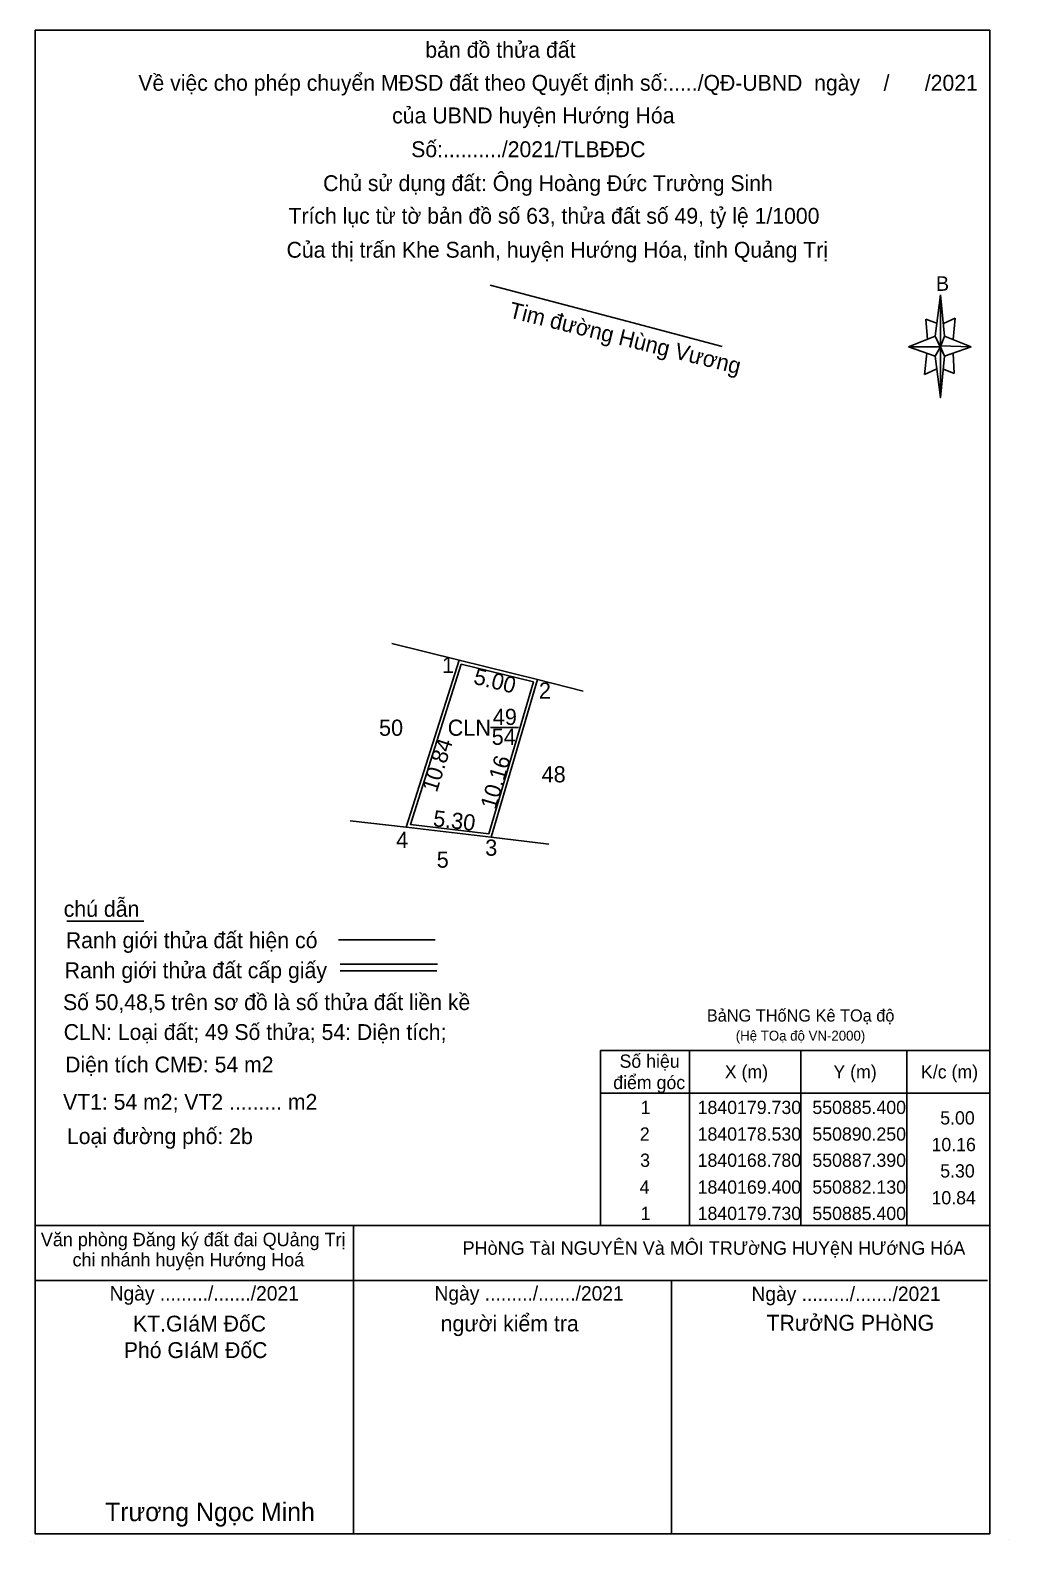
# Model space of a CAD drawing. Extents: x 550379 to 550905, y 1840168 to 1840451.
# Drawn here: x 550379.2 to 550439.8, y 1840357.9 to 1840451.5 of the extents above; entities that cross this region are included whole.
import ezdxf

# ---------------------------------------------------------------- set-up
doc = ezdxf.new("R2010")
doc.units = 0
for name, color, linetype in [('Level 1', 7, 'Continuous'), ('Level 10', 7, 'Continuous'), ('Level 15', 7, 'Continuous'), ('Level 17', 7, 'Continuous'), ('Level 5', 7, 'Continuous'), ('Level 6', 7, 'Continuous'), ('Level 63', 7, 'Continuous')]:
    doc.layers.add(name, color=color, linetype=linetype)

msp = doc.modelspace()

# ---------------------------------------------------------------- linework, layer by layer
at = {"layer": 'Level 10'}
for p, q in [((550416.111, 1840433.493), (550407.661, 1840435.723)), ((550401.581, 1840413.543), (550405.731, 1840412.513)), ((550402.461, 1840402.183), (550405.731, 1840412.513)), ((550405.731, 1840412.513), (550410.581, 1840411.313)), ((550407.721, 1840401.563), (550410.581, 1840411.313)), ((550410.581, 1840411.313), (550413.411, 1840410.603)), ((550407.681, 1840408.353), (550409.411, 1840408.353)), ((550398.991, 1840402.583), (550402.461, 1840402.183)), ((550402.461, 1840402.183), (550407.721, 1840401.563)), ((550411.281, 1840401.143), (550407.721, 1840401.563))]:
    msp.add_line(p, q, dxfattribs=at)
msp.add_lwpolyline([(550405.861, 1840412.273), (550410.331, 1840411.173), (550407.581, 1840401.783), (550402.721, 1840402.353)], close=True, dxfattribs=at)
at = {"layer": 'Level 15'}
msp.add_line((550416.113, 1840433.488), (550422.016, 1840431.926), dxfattribs=at)
at = {"layer": 'Level 17'}
msp.add_line((550381.471, 1840396.363), (550386.221, 1840396.363), dxfattribs=at)
at = {"layer": 'Level 5'}
for p, q in [((550435.191, 1840432.573), (550435.511, 1840435.123)), ((550435.321, 1840433.353), (550434.601, 1840433.613)), ((550434.601, 1840433.613), (550434.721, 1840432.363)), ((550435.701, 1840433.353), (550436.431, 1840433.673)), ((550436.431, 1840433.673), (550436.301, 1840432.363)), ((550435.191, 1840432.573), (550433.541, 1840431.913)), ((550433.541, 1840431.913), (550435.191, 1840432.573)), ((550435.511, 1840431.913), (550435.191, 1840432.573)), ((550435.191, 1840432.573), (550435.771, 1840431.323)), ((550435.771, 1840432.573), (550437.411, 1840431.913)), ((550435.191, 1840431.323), (550433.541, 1840431.913)), ((550435.511, 1840431.913), (550433.541, 1840431.913)), ((550434.661, 1840431.513), (550434.531, 1840430.203)), ((550437.411, 1840431.913), (550435.511, 1840431.973)), ((550435.511, 1840431.973), (550435.511, 1840431.913)), ((550435.511, 1840431.913), (550435.771, 1840431.323)), ((550435.771, 1840431.323), (550435.511, 1840428.763)), ((550435.771, 1840431.323), (550437.411, 1840431.913)), ((550435.771, 1840431.323), (550437.411, 1840431.913)), ((550436.301, 1840431.513), (550436.371, 1840430.263)), ((550434.531, 1840430.203), (550435.251, 1840430.533)), ((550436.371, 1840430.263), (550435.701, 1840430.533)), ((550399.191, 1840358.463), (550399.191, 1840377.533)), ((550379.511, 1840374.143), (550438.421, 1840374.143)), ((550379.511, 1840374.143), (550438.421, 1840374.143)), ((550379.511, 1840374.143), (550438.421, 1840374.143)), ((550379.511, 1840358.463), (550379.511, 1840374.143)), ((550418.871, 1840358.463), (550418.871, 1840374.143)), ((550438.561, 1840358.463), (550379.511, 1840358.463)), ((550379.201, 1840357.963), (550379.201, 1840357.963)), ((550379.201, 1840357.963), (550379.201, 1840357.963)), ((550379.201, 1840357.963), (550379.201, 1840357.963)), ((550379.461, 1840357.913), (550379.461, 1840357.913)), ((550379.461, 1840357.913), (550379.461, 1840357.913)), ((550379.461, 1840357.913), (550379.461, 1840357.913))]:
    msp.add_line(p, q, dxfattribs=at)
for points in [[(550379.511, 1840451.493), (550438.561, 1840451.493), (550438.561, 1840358.463), (550379.511, 1840358.463)], [(550435.511, 1840435.123), (550435.771, 1840432.573), (550435.511, 1840431.913)], [(550435.511, 1840431.913), (550435.511, 1840428.763), (550435.191, 1840431.323)]]:
    msp.add_lwpolyline(points, close=True, dxfattribs=at)
at = {"layer": 'Level 6'}
for p, q in [((550398.271, 1840395.213), (550404.261, 1840395.213)), ((550398.371, 1840393.703), (550404.401, 1840393.703)), ((550398.371, 1840393.293), (550404.351, 1840393.293)), ((550379.511, 1840377.533), (550438.561, 1840377.533)), ((550439.801, 1840358.143), (550439.801, 1840358.143)), ((550439.801, 1840358.143), (550439.801, 1840358.143)), ((550439.801, 1840358.143), (550439.801, 1840358.143)), ((550439.801, 1840358.143), (550439.801, 1840358.143)), ((550439.801, 1840358.143), (550439.801, 1840358.143)), ((550439.801, 1840358.143), (550439.801, 1840358.143))]:
    msp.add_line(p, q, dxfattribs=at)
at = {"layer": 'Level 63'}
for p, q in [((550419.981, 1840388.363), (550419.981, 1840377.533)), ((550426.871, 1840388.363), (550426.871, 1840377.533)), ((550433.431, 1840388.363), (550433.431, 1840377.533)), ((550414.471, 1840385.733), (550438.561, 1840385.733))]:
    msp.add_line(p, q, dxfattribs=at)
msp.add_lwpolyline([(550414.471, 1840388.363), (550438.561, 1840388.363), (550438.561, 1840377.533), (550414.471, 1840377.533)], close=True, dxfattribs=at)

# ---------------------------------------------------------------- texts
at = {"layer": 'Level 1'}
for s, height, p in [('BảNG THốNG Kê TOạ độ ', 0.75444, (550421.06, 1840390.16)), ('(Hệ TOạ độ VN-2000)', 0.61236, (550422.85, 1840388.98))]:
    msp.add_text(s, height=height, dxfattribs=at).set_placement(p)
at = {"layer": 'Level 10'}
for s, p in [('1', (550404.68, 1840411.72)), ('2', (550410.67, 1840410.14)), ('50', (550400.78, 1840407.84)), ('CLN', (550405.03, 1840407.84)), ('49', (550407.82, 1840408.51)), ('54', (550407.75, 1840407.28)), ('48', (550410.84, 1840404.96)), ('4', (550401.84, 1840400.9)), ('3', (550407.35, 1840400.42)), ('5', (550404.35, 1840399.68))]:
    msp.add_text(s, height=1, dxfattribs=at).set_placement(p)
at = {"layer": 'Level 5'}
for s, height, p in [('bản đồ thửa đất', 0.98412, (550403.64, 1840449.79)), ('Về việc cho phép chuyển MĐSD đất theo Quyết định số:...../QĐ-UBND  ngày    /      /2021', 0.97998, (550385.89, 1840447.75)), ('của UBND huyện Hướng Hóa', 0.98412, (550401.59, 1840445.73)), ('Số:........../2021/TLBĐĐC', 0.97998, (550402.77, 1840443.64)), ('Chủ sử dụng đất: Ông Hoàng Đức Trường Sinh', 0.97998, (550397.32, 1840441.54)), ('Trích lục từ tờ bản đồ số 63, thửa đất số 49, tỷ lệ 1/1000 ', 0.97998, (550395.18, 1840439.52)), ('Của thị trấn Khe Sanh, huyện Hướng Hóa, tỉnh Quảng Trị', 0.97998, (550395.06, 1840437.42)), ('B', 0.904, (550435.24, 1840435.37)), ('Ngày ........./......./2021', 0.88998, (550384.11, 1840372.9)), ('Ngày ........./......./2021', 0.88998, (550404.21, 1840372.9)), ('Ngày ........./......./2021', 0.88998, (550423.82, 1840372.87)), ('KT.GIáM ĐốC', 0.97998, (550385.56, 1840370.98)), ('người kiểm tra', 0.98412, (550404.59, 1840370.99)), ('TRưởNG PHòNG', 0.98412, (550424.75, 1840371.03)), ('Phó GIáM ĐốC', 0.97998, (550384.99, 1840369.34)), ('Trương Ngọc Minh', 1.15002, (550383.83, 1840359.25))]:
    msp.add_text(s, height=height, dxfattribs=at).set_placement(p)
at = {"layer": 'Level 6'}
for s, height, p in [('chú dẫn', 0.9841, (550381.27, 1840396.64)), ('Ranh giới thửa đất hiện có ', 0.98412, (550381.4, 1840394.7)), ('Ranh giới thửa đất cấp giấy', 0.98412, (550381.33, 1840392.84)), ('Số 50,48,5 trên sơ đồ là số thửa đất liền kề', 0.97998, (550381.23, 1840390.87)), ('CLN: Loại đất; 49 Số thửa; 54: Diện tích;', 0.97998, (550381.27, 1840389.02)), ('Diện tích CMĐ: 54 m2 ', 0.97998, (550381.36, 1840387.01)), ('VT1: 54 m2; VT2 ......... m2', 0.97998, (550381.23, 1840384.7)), ('Loại đường phố: 2b', 0.97998, (550381.47, 1840382.58)), (' Văn phòng Đăng ký đất đai QUảng Trị', 0.83136, (550379.55, 1840376.26)), ('PHòNG TàI NGUYÊN Và MÔI TRƯờNG HUYệN HƯớNG HóA', 0.83322, (550405.95, 1840375.73)), ('chi nhánh huyện Hướng Hoá', 0.83136, (550381.82, 1840375.01))]:
    msp.add_text(s, height=height, dxfattribs=at).set_placement(p)
at = {"layer": 'Level 63'}
for s, height, rotation, p in [('Tim đường Hùng Vương', 1.00002, 346.10282, (550408.76, 1840433.73)), ('5.00', 1, 346.10282, (550406.57, 1840411.07)), ('10.84', 1, 72.43462, (550404.35, 1840404.29)), ('10.16', 1, 73.65183, (550407.99, 1840403.23)), ('5.30', 1, 353.27752, (550404.09, 1840402.25))]:
    msp.add_text(s, height=height, rotation=rotation, dxfattribs=at).set_placement(p)
for s, height, p in [('Số hiệu', 0.82, (550415.66, 1840387.3)), ('X (m)', 0.82, (550422.17, 1840386.64)), ('Y (m)', 0.82, (550428.89, 1840386.64)), ('K/c (m)', 0.82, (550434.31, 1840386.64)), ('điểm góc', 0.82, (550415.27, 1840385.98)), (' 1', 0.82, (550416.66, 1840384.44)), ('1840179.730', 0.82002, (550420.49, 1840384.44)), ('550885.400', 0.82, (550427.59, 1840384.44)), ('5.00', 0.82, (550435.5, 1840383.79)), (' 2', 0.82, (550416.61, 1840382.79)), ('1840178.530', 0.82002, (550420.49, 1840382.79)), ('550890.250', 0.82, (550427.59, 1840382.79)), ('10.16', 0.82, (550434.96, 1840382.14)), (' 3', 0.82, (550416.63, 1840381.17)), ('1840168.780', 0.82002, (550420.49, 1840381.17)), ('550887.390', 0.82, (550427.59, 1840381.17)), ('5.30', 0.82, (550435.5, 1840380.51)), (' 4', 0.82, (550416.6, 1840379.51)), ('1840169.400', 0.82002, (550420.49, 1840379.51)), ('550882.130', 0.82, (550427.59, 1840379.51)), ('10.84', 0.82, (550434.96, 1840378.85)), (' 1', 0.82, (550416.66, 1840377.88)), ('1840179.730', 0.82002, (550420.49, 1840377.88)), ('550885.400', 0.82, (550427.59, 1840377.88))]:
    msp.add_text(s, height=height, dxfattribs=at).set_placement(p)

doc.saveas('drawing.dxf')
